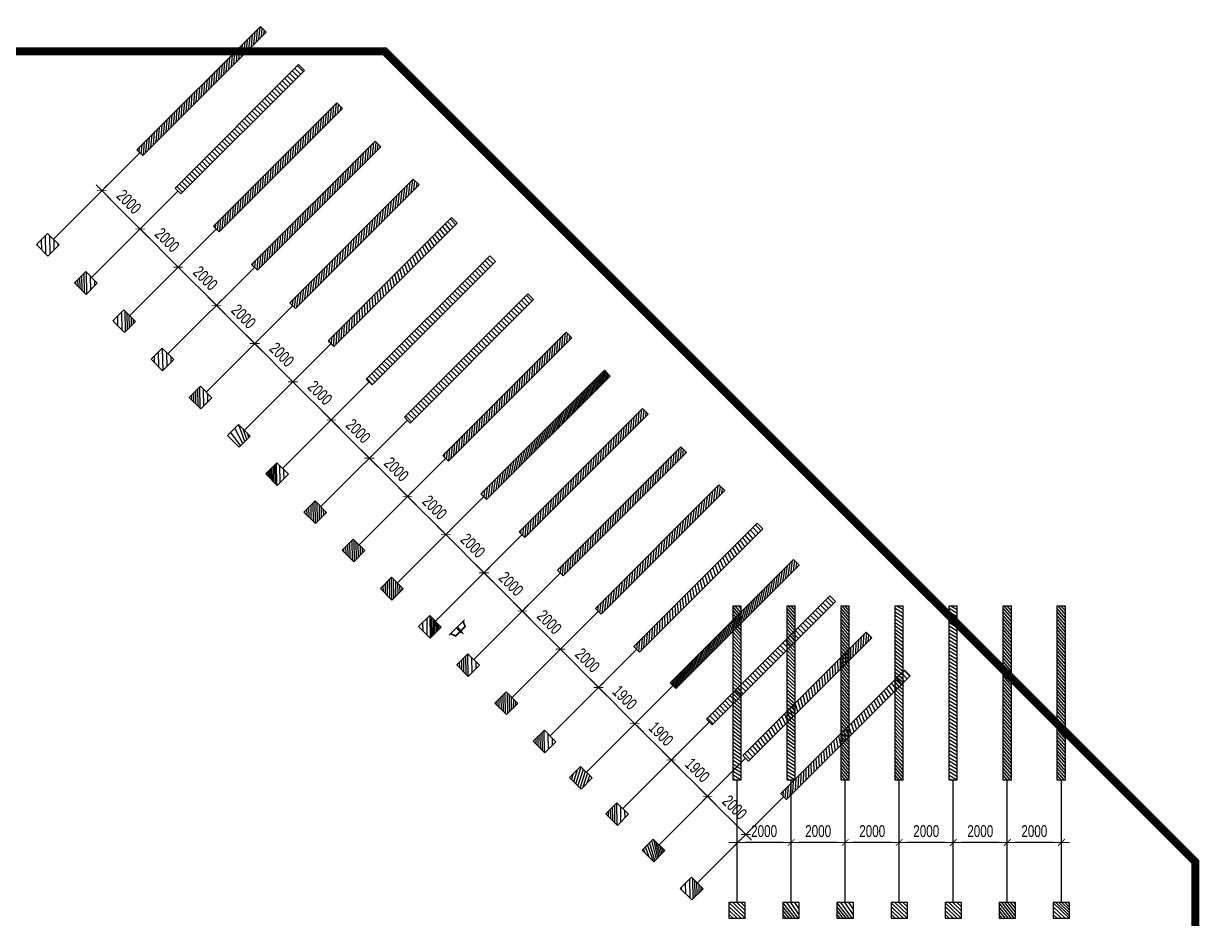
# Model space of a CAD drawing. Header units: millimetres. Extents: x -10588 to 227988, y -10588 to 100488.
# Drawn here: x 176677 to 220195, y 63709 to 96835 of the extents above; entities that cross this region are included whole.
import ezdxf

# ---------------------------------------------------------------- set-up
doc = ezdxf.new("R2010")
doc.units = ezdxf.units.MM
doc.linetypes.add('X-SITE$0$ACAD_ISO05W100', pattern=[33, 24, -3, 0, -3, 0, -3])
doc.layers.get('0').update_dxf_attribs({"lineweight": 20})
doc.layers.get('Defpoints').update_dxf_attribs({"color": 151, "lineweight": 9})
for name, color, linetype, lineweight in [('@@hatch - giaothong', 253, 'Continuous', 9), ('Landscape$0$A-HATCH', 252, 'Continuous', 18), ('NDC_S_DIM', 1, 'Continuous', 15)]:
    doc.layers.add(name, color=color, linetype=linetype, lineweight=lineweight)
for name, color, linetype in [('A-SYM', 7, 'Continuous'), ('CHI', 8, 'Continuous'), ('THEP', 1, 'Continuous'), ('X-SITE$0$A-SITE', 2, 'X-SITE$0$ACAD_ISO05W100')]:
    doc.layers.add(name, color=color, linetype=linetype)
doc.styles.add('NDC_DIM', font='', dxfattribs={"width": 0.75})
doc.styles.get('NDC_DIM').set_extended_font_data('Dotum')
doc.dimstyles.new('NDC_dim_200', dxfattribs={"dimscale": 200, "dimtxt": 2.2, "dimasz": 1.5, "dimexe": 1.5, "dimexo": 2.5, "dimgap": 1, "dimtad": 1, "dimdec": 0, "dimzin": 0, "dimdsep": 46, "dimtxsty": 'NDC_DIM', "dimblk": 'DIMMARK', "dimcen": 0.09, "dimdle": 1.2, "dimclrd": 1, "dimclre": 1, "dimclrt": 3, "dimadec": 0, "dimazin": 0, "dimtfac": 1, "dimtdec": 0, "dimtix": 1, "dimtofl": 0, "dimtmove": 0, "dimatfit": 3, "dimfxl": 6, "dimfxlon": 1, "dimtolj": 1, "dimtzin": 0, "dimarcsym": 0})
pattern_1 = [(225, (129602349.7106726, -61752394.30065116), (2.245064030267288, -2.245064030267289), [])]

# ---------------------------------------------------------------- blocks, each defined once
blk = doc.blocks.new('X-SITE')
at = {"layer": 'X-SITE$0$A-SITE', "const_width": 300}
blk.add_lwpolyline([(263891.6972274575, 94374.2868733796), (233890.9167651925, 124374.1597342881), (41048.81672237301, 124371.2061076554), (41031.4772981205, 26050.13213352286), (263893.9970330987, 26073.53728202902)], close=True, dxfattribs=at)
blk = doc.blocks.new('A$C18eec3e6')
at = {"layer": 'CHI'}
h = blk.add_hatch(dxfattribs=at)
h.set_pattern_fill('ANSI31', color=256, angle=180, style=0)
h.set_pattern_definition(pattern_1)
h.paths.add_polyline_path([(102.4993588743382, 357.0190271264873), (117.4993588892394, 357.0190271264873), (117.4993588892394, 378.0002008653246), (117.4993588892394, 387.0190271264873), (115.1955113080912, 387.0190271264873, -0.1924500900683528), (104.8032064405852, 387.0190271339379), (102.4993588743382, 387.0190271339379)])
h.paths.add_polyline_path([(102.4993589041405, 413.0190271264873), (104.803206425684, 413.0190271264873, -0.1924500909598753), (115.1955113378935, 413.0190271339379), (117.4993588892394, 413.0190271339379), (117.4993588892394, 443.0190271339379), (102.4993588892394, 443.0190271339379)])
h = blk.add_hatch(dxfattribs=at)
h.set_pattern_fill('ANSI31', color=256, angle=180, style=0)
h.set_pattern_definition(pattern_1)
h.paths.add_polyline_path([(117.4993588892394, 422.000200857874), (129.4993588892394, 422.000200857874), (129.4993588743382, 654.8190271384083), (117.4993588743382, 650.0190271339379)])
h = blk.add_hatch(dxfattribs=at)
h.set_pattern_fill('ANSI31', color=256, angle=180, style=0)
h.set_pattern_definition(pattern_1)
h.paths.add_polyline_path([(129.4993588743382, 654.8190271309577), (129.4993588892394, 641.8946315920912), (317.4993588892394, 717.0946315950714), (317.4993588892394, 730.0190271488391)])
for points in [[(129.4993588892394, 641.8946316069923), (129.4993588892394, 633.9327392629348, 0.5305984521590896), (136.8917903421097, 644.8516041836701)], [(129.4993588892394, 429.5246922052465, -0.4142135623730951), (137.0238502291613, 422.0002008653246), (129.4993588743382, 422.0002008727752)], [(129.4993588892394, 378.0002008653246), (129.4993588892394, 370.4757095254026, 0.4142135623730951), (137.0238502291613, 378.0002008653246)], [(129.4993588892394, 166.0676624677144, -0.5305984518845102), (136.8917903421097, 155.1487975544296), (129.4993588892394, 158.1057701236568)]]:
    blk.add_hatch(color=256, dxfattribs=at).paths.add_polyline_path(points)
h = blk.add_hatch(color=256, dxfattribs=at)
h.paths.add_polyline_path([(317.4993588892394, 737.5548606417142), (317.4993588892394, 729.9813745892607), (310.4675536123686, 727.1686524800025, -0.5305984524159791)])
h.paths.add_polyline_path([(309.5870717433863, 713.8920642039739), (317.4993588743382, 717.0569790652953), (317.4993588743382, 708.5351849994622, -0.306678441199797)])
h = blk.add_hatch(dxfattribs=at)
h.set_pattern_fill('ANSI31', color=256, angle=180, style=0)
h.set_pattern_definition(pattern_1)
h.paths.add_polyline_path([(117.4993588892394, 413.0190271339379), (117.4993588892394, 411.8406175575219, -0.05298939085365638), (119.8164955047541, 410.000200857874), (209.3438435611897, 410.0002008653246, -0.03069528728979858), (210.5704992977553, 410.0002008653246), (317.4993588743382, 410.0002008802257), (317.4993588892394, 422.000200857874), (117.4993588892394, 422.000200857874)])
h = blk.add_hatch(dxfattribs=at)
h.set_pattern_fill('ANSI31', color=256, angle=180, style=0)
h.set_pattern_definition(pattern_1)
h.paths.add_polyline_path([(317.4993588892394, 378.0002008802257), (317.4993588743382, 390.0002008802257), (119.7780663786107, 390.000200857874, -0.05202601501343403), (117.4993588892394, 388.1974367178045), (117.4993588594371, 378.0002008802257)])
h = blk.add_hatch(dxfattribs=at)
h.set_pattern_fill('ANSI31', color=256, angle=180, style=0)
h.set_pattern_definition(pattern_1)
h.paths.add_polyline_path([(129.4993588892394, 378.0002008653246), (117.4993589041405, 378.0002008727752), (117.4993588892394, 357.0190271339379), (117.4993589041405, 150.0190271339379), (129.4993588892394, 145.2190271443687)])
h = blk.add_hatch(dxfattribs=at)
h.set_pattern_fill('ANSI31', color=256, angle=180, style=0)
h.set_pattern_definition(pattern_1)
h.paths.add_polyline_path([(317.4993588892394, 70.01902713393793), (317.4993589041405, 82.94342267280445), (129.4993588892394, 158.1434226683341), (129.4993588892394, 145.2190271369182)])
h = blk.add_hatch(color=256, dxfattribs=at)
h.paths.add_polyline_path([(317.4993588892394, 62.44554108148441), (317.4993588743382, 70.01902713393793), (310.4675536123686, 72.83174923574552, 0.5305984519504434)])
h.paths.add_polyline_path([(317.4993588892394, 91.46521673118696, 0.3066784414700753), (309.5870717433863, 86.1083375341259), (317.4993589041405, 82.94342266535386)])
at = {"layer": 'THEP'}
blk.add_hatch(color=256, dxfattribs=at).paths.add_polyline_path([(19.24189360119635, 403.8368212557398, 5.040223259723224), (19.24189360119635, 396.2012330121361), (96.52996958472067, 396.2012330121361, 0.7559515620860666), (123.4687481937581, 396.2012330121361), (200.714636710065, 396.2012330121361, 5.040223259723224), (200.714636710065, 403.8368212557398), (123.4687481937581, 403.8368212557398, 0.7559515620860666), (96.52996958472067, 403.8368212557398)])
at = {"layer": 'CHI'}
for p, q in [((117.4993588892394, 650.0190271339379), (317.4993588892394, 730.0190271339379)), ((117.4993588892394, 422.0002008653246), (117.4993588892394, 650.0190271339379)), ((117.4993588892394, 650.0190271339379), (117.4993588892394, 410.0002008653246)), ((117.4993588892394, 410.0002008653246), (117.4993588892394, 440.0002008653246)), ((129.4993588892394, 641.8946315995418), (317.4993588892394, 717.0946315950714)), ((129.4993588892394, 422.0002008653246), (129.4993588892394, 654.8190271235071)), ((102.4993588892394, 387.0190271339379), (102.4993588892394, 357.0190271339379)), ((317.4993588743382, 422.0002008727752), (117.4993588892394, 422.000200857874)), ((317.4993588743382, 410.0002008727752), (117.4993588892394, 410.000200857874)), ((317.4993588743382, 390.0002008727752), (117.4993588892394, 390.000200857874)), ((117.4993588892394, 390.0002008653246), (117.4993588892394, 360.0002008653246)), ((317.4993588743382, 378.0002008727752), (117.4993588892394, 378.0002008653246)), ((129.4993588892394, 145.2190271369182), (129.4993588892394, 378.0002008653246)), ((317.4993588892394, 82.94342267280445), (129.4993588892394, 158.1434226683341))]:
    blk.add_line(p, q, dxfattribs=at)
for points in [[(117.4993588892394, 443.0190271339379), (102.4993588892394, 443.0190271339379), (102.4993588892394, 413.0190271339379), (117.4993588892394, 413.0190271339379)], [(117.4993588892394, 357.0190271339379), (102.4993588892394, 357.0190271339379), (102.4993588892394, 387.0190271339379), (117.4993588892394, 387.0190271339379)]]:
    blk.add_lwpolyline(points, close=True, dxfattribs=at)
for points in [[(317.4993588892394, 730.0190271339379), (317.4993588892394, 800.0002008653246)], [(317.4993588892394, 800.0002008653246), (317.4993588892394, 0.0002008653245866299)], [(317.4993588892394, 82.94342267280445), (317.4993588892394, 717.0946315950714)], [(317.4993588892394, 70.01902713393793), (117.4993588892394, 150.0190271339379), (117.4993588892394, 378.0002008653246)]]:
    blk.add_lwpolyline(points, dxfattribs=at)
for centre, radius, start, end in [((129.4993588892394, 641.8946315995418), 7.961892336606979, 267.9095162667405, 21.8014095656227), ((317.4993588892394, 717.0569790578447), 8.521794058382511, 201.8014091695779, 270), ((317.4993588892394, 729.9813745967112), 7.573486052453518, 90, 201.8014091695779), ((129.4993588892394, 158.1057701311074), 7.961892336606979, 338.4501685209692, 92.09048373325942), ((129.4993588892394, 422.0002008653246), 7.524491339921951, 0, 90), ((129.4993588892394, 378.0002008653246), 7.524491339921951, 270, 0), ((317.4993588892394, 82.94342267280445), 8.521794058382511, 90, 158.1985904343773), ((317.4993588892394, 70.01902713393793), 7.573486052453518, 158.1985904343773, 270)]:
    blk.add_arc(centre, radius, start, end, dxfattribs=at)
at = {"layer": 'THEP'}
blk.add_lwpolyline([(19.24189360119635, 403.8368212557398, 5.040223259723223), (19.24189360119635, 396.2012330121361), (96.52996958472067, 396.2012330121361, 0.7559515620860666), (123.4687481937581, 396.2012330121361), (200.714636710065, 396.2012330121361, 5.040223259723223), (200.714636710065, 403.8368212557398), (123.4687481937581, 403.8368212557398, 0.7559515620860666), (96.52996958472067, 403.8368212557398)], format="xyb", close=True, dxfattribs=at)
blk = doc.blocks.new('Neo_Samwoo')
at = {"layer": '@@hatch - giaothong', "lineweight": -3, "transparency": 33554559}
h = blk.add_hatch(dxfattribs=at)
h.set_pattern_fill('ANSI31', color=3, scale=750.0000000000002, angle=90.00000000000001)
h.set_pattern_definition([(135, (1742590341.413357, -434066229.3020579), (-66.29126073623884, -66.29126073623887), [])])
h.paths.add_polyline_path([(-302.44442273397, 0), (-302.44442273397, -584.009388985578), (302.44442273397, -584.009388985578), (302.44442273397, 0)])
h.paths.add_polyline_path([(150.0000001396984, 10987.54396887041), (-150.0000001396984, 10987.54396887041), (-150.0000001396984, 4527.282461116556), (150.0000001396984, 4527.282461116556)])
at = {"layer": 'Landscape$0$A-HATCH', "color": 1, "lineweight": -3}
for p, q in [((-150.0000001396984, 4527.282461116556), (-150.0000001396984, 10987.54396887041)), ((-150.0000001396984, 10987.54396887041), (150.0000001396984, 10987.54396887041)), ((150.0000001396984, 4527.282461116556), (150.0000001396984, 10987.54396887041)), ((150.0000001396984, 4527.282461116556), (-150.0000001396984, 4527.282461116556)), ((0, 0), (3.492459654808044e-07, 4527.282461116556)), ((302.44442273397, 0), (-302.44442273397, 0)), ((-302.44442273397, 0), (-302.44442273397, -584.009388985578)), ((302.44442273397, -584.009388985578), (302.44442273397, 0)), ((-302.44442273397, -584.009388985578), (302.44442273397, -584.009388985578))]:
    blk.add_line(p, q, dxfattribs=at)
blk = doc.blocks.new('DIMMARK')
at = {"layer": 'NDC_S_DIM', "color": 1}
blk.add_line((-1.5, 0), (1, 0), dxfattribs=at)
at = {"layer": 'NDC_S_DIM', "color": 2, "const_width": 0.1}
blk.add_lwpolyline([(-0.4242640687119285, -0.4242640687119285), (0.4242640687119285, 0.4242640687119285)], dxfattribs=at)
blk = doc.blocks.new('*D2568')
at = {"layer": 'Defpoints', "color": 0, "transparency": 16777216}
for p in [(201989.8274989398, 68230.58228613558), (201297.3679139736, 67538.12270127618), (202711.5814760758, 66123.90913895582)]:
    blk.add_point(p, dxfattribs=at)
at = {"layer": 'NDC_S_DIM', "color": 1, "lineweight": -2, "transparency": 16777216}
for p, q in [((201650.9213045941, 67891.67609184218), (202201.9595333122, 68442.71432047518)), ((203191.9090267024, 67028.50075818755), (202201.9595332794, 68018.45025176326)), ((203065.1348666963, 66477.46252952181), (203616.1730954143, 67028.50075815481))]:
    blk.add_line(p, q, dxfattribs=at)
at = {"layer": 'NDC_S_DIM', "color": 1, "lineweight": -2, "transparency": 16777216, "xscale": 300, "yscale": 300, "zscale": 300}
for p, rotation in [((201989.8274989398, 68230.58228613558), 134.9999999955801), ((203404.041061042, 66816.36872381522), 314.9999999955801)]:
    blk.add_blockref('DIMMARK', p, dxfattribs=dict(at, rotation=rotation))
at = {"layer": 'NDC_S_DIM', "color": 3, "transparency": 16777216, "insert": (202993.9191281122, 67820.46035305086), "char_height": 440.0000000000001, "attachment_point": 5, "rotation": 314.99999999558, "style": 'NDC_DIM'}
blk.add_mtext('\\A1;2000', dxfattribs=at)
blk = doc.blocks.new('*D2569')
at = {"layer": 'Defpoints', "color": 0, "transparency": 16777216}
for p in [(200646.3246149461, 69574.08517033717), (200255.9841315702, 69183.7446870275), (201297.3679139736, 67538.12270127622)]:
    blk.add_point(p, dxfattribs=at)
at = {"layer": 'NDC_S_DIM', "color": 1, "lineweight": -2, "transparency": 16777216}
for p, q in [((200609.5375221935, 69537.29807759076), (200858.4566493201, 69786.21720467514)), ((201777.6954645971, 68442.71432049407), (200858.4566492841, 69361.9531359632)), ((201650.9213045969, 67891.67609183946), (202201.9595333091, 68442.71432045805))]:
    blk.add_line(p, q, dxfattribs=at)
at = {"layer": 'NDC_S_DIM', "color": 1, "lineweight": -2, "transparency": 16777216, "xscale": 300, "yscale": 300, "zscale": 300}
for p, rotation in [((200646.3246149461, 69574.08517033717), 134.9999999951354), ((201989.8274989351, 68230.58228612009), 314.9999999951354)]:
    blk.add_blockref('DIMMARK', p, dxfattribs=dict(at, rotation=rotation))
at = {"layer": 'NDC_S_DIM', "color": 3, "transparency": 16777216, "insert": (201615.0609050642, 69199.31857630177), "char_height": 440.0000000000001, "attachment_point": 5, "rotation": 314.9999999951354, "style": 'NDC_DIM'}
blk.add_mtext('\\A1;1900', dxfattribs=at)
blk = doc.blocks.new('*D2570')
at = {"layer": 'Defpoints', "color": 0, "transparency": 16777216}
for p in [(198912.4812475732, 70527.24757123181), (199302.8217309492, 70917.58805454148), (200255.9841315702, 69183.7446870275)]:
    blk.add_point(p, dxfattribs=at)
at = {"layer": 'NDC_S_DIM', "color": 1, "lineweight": -2, "transparency": 16777216}
for p, q in [((199266.0346381966, 70880.80096179507), (199514.9537653232, 71129.72008887945)), ((200434.1925805978, 69786.21720470076), (199514.9537652872, 70705.4560201675)), ((200609.5375221935, 69537.29807759076), (200858.4566493097, 69786.21720466475))]:
    blk.add_line(p, q, dxfattribs=at)
at = {"layer": 'NDC_S_DIM', "color": 1, "lineweight": -2, "transparency": 16777216, "xscale": 300, "yscale": 300, "zscale": 300}
for p, rotation in [((199302.8217309492, 70917.58805454148), 134.9999999951354), ((200646.3246149358, 69574.08517032678), 314.9999999951354)]:
    blk.add_blockref('DIMMARK', p, dxfattribs=dict(at, rotation=rotation))
at = {"layer": 'NDC_S_DIM', "color": 3, "transparency": 16777216, "insert": (200271.5580210661, 70542.82146050726), "char_height": 440.0000000000001, "attachment_point": 5, "rotation": 314.9999999951354, "style": 'NDC_DIM'}
blk.add_mtext('\\A1;1900', dxfattribs=at)
blk = doc.blocks.new('*D2571')
at = {"layer": 'Defpoints', "color": 0, "transparency": 16777216}
for p in [(197959.3188469521, 72261.09093874603), (197568.978363576, 71870.75045543618), (198912.4812475732, 70527.24757123181)]:
    blk.add_point(p, dxfattribs=at)
at = {"layer": 'NDC_S_DIM', "color": 1, "lineweight": -2, "transparency": 16777216}
for p, q in [((197922.5317541993, 72224.30384599944), (198171.4508813261, 72473.22297308396)), ((199090.6896966009, 71129.72008890513), (198171.4508812901, 72048.95890437206)), ((199266.0346381966, 70880.80096179507), (199514.9537653128, 71129.72008886909))]:
    blk.add_line(p, q, dxfattribs=at)
at = {"layer": 'NDC_S_DIM', "color": 1, "lineweight": -2, "transparency": 16777216, "xscale": 300, "yscale": 300, "zscale": 300}
for p, rotation in [((197959.3188469521, 72261.09093874603), 134.9999999951354), ((199302.8217309389, 70917.58805453115), 314.9999999951354)]:
    blk.add_blockref('DIMMARK', p, dxfattribs=dict(at, rotation=rotation))
at = {"layer": 'NDC_S_DIM', "color": 3, "transparency": 16777216, "insert": (198928.0551370691, 71886.32434471173), "char_height": 440.0000000000001, "attachment_point": 5, "rotation": 314.9999999951354, "style": 'NDC_DIM'}
blk.add_mtext('\\A1;1900', dxfattribs=at)
blk = doc.blocks.new('*D2572')
at = {"layer": 'Defpoints', "color": 0, "transparency": 16777216}
for p in [(196545.10528485, 73675.30450106635), (196154.7648014738, 73284.96401775647), (197568.978363576, 71870.75045543618)]:
    blk.add_point(p, dxfattribs=at)
at = {"layer": 'NDC_S_DIM', "color": 1, "lineweight": -2, "transparency": 16777216}
for p, q in [((196508.3181920971, 73638.51740831973), (196757.237319224, 73887.43653540431)), ((197747.1868126032, 72473.22297310903), (196757.237319188, 73463.17246669237)), ((197922.5317541993, 72224.30384599944), (198171.4508813151, 72473.22297307302))]:
    blk.add_line(p, q, dxfattribs=at)
at = {"layer": 'NDC_S_DIM', "color": 1, "lineweight": -2, "transparency": 16777216, "xscale": 300, "yscale": 300, "zscale": 300}
for p, rotation in [((196545.10528485, 73675.30450106635), 134.9999999951354), ((197959.3188469412, 72261.09093873505), 314.9999999951354)]:
    blk.add_blockref('DIMMARK', p, dxfattribs=dict(at, rotation=rotation))
at = {"layer": 'NDC_S_DIM', "color": 3, "transparency": 16777216, "insert": (197549.1969140192, 73265.18256797382), "char_height": 440.0000000000001, "attachment_point": 5, "rotation": 314.9999999951354, "style": 'NDC_DIM'}
blk.add_mtext('\\A1;2000', dxfattribs=at)
blk = doc.blocks.new('*D2573')
at = {"layer": 'Defpoints', "color": 0, "transparency": 16777216}
for p in [(195130.8917227479, 75089.51806338644), (194740.5512393719, 74699.17758007674), (196154.7648014738, 73284.96401775647)]:
    blk.add_point(p, dxfattribs=at)
at = {"layer": 'NDC_S_DIM', "color": 1, "lineweight": -2, "transparency": 16777216}
for p, q in [((195094.1046299952, 75052.73097064), (195343.0237571218, 75301.6500977244)), ((196332.973250501, 73887.43653542924), (195343.0237570858, 74877.38602901247)), ((196508.3181920971, 73638.51740831973), (196757.2373192129, 73887.43653539322))]:
    blk.add_line(p, q, dxfattribs=at)
at = {"layer": 'NDC_S_DIM', "color": 1, "lineweight": -2, "transparency": 16777216, "xscale": 300, "yscale": 300, "zscale": 300}
for p, rotation in [((195130.8917227479, 75089.51806338644), 134.9999999951354), ((196545.1052848389, 73675.30450105526), 314.9999999951354)]:
    blk.add_blockref('DIMMARK', p, dxfattribs=dict(at, rotation=rotation))
at = {"layer": 'NDC_S_DIM', "color": 3, "transparency": 16777216, "insert": (196134.983351917, 74679.39613029399), "char_height": 440.0000000000001, "attachment_point": 5, "rotation": 314.9999999951354, "style": 'NDC_DIM'}
blk.add_mtext('\\A1;2000', dxfattribs=at)
blk = doc.blocks.new('*D2574')
at = {"layer": 'Defpoints', "color": 0, "transparency": 16777216}
for p in [(193716.6781606455, 76503.73162570698), (193326.3376772694, 76113.39114239707), (194740.5512393719, 74699.17758007674)]:
    blk.add_point(p, dxfattribs=at)
at = {"layer": 'NDC_S_DIM', "color": 1, "lineweight": -2, "transparency": 16777216}
for p, q in [((193679.8910678927, 76466.94453296033), (193928.8101950195, 76715.86366004494)), ((194918.759688399, 75301.65009774944), (193928.8101949835, 76291.59959133301)), ((195094.1046299952, 75052.73097064), (195343.0237571109, 75301.65009771343))]:
    blk.add_line(p, q, dxfattribs=at)
at = {"layer": 'NDC_S_DIM', "color": 1, "lineweight": -2, "transparency": 16777216, "xscale": 300, "yscale": 300, "zscale": 300}
for p, rotation in [((193716.6781606455, 76503.73162570698), 134.9999999951354), ((195130.8917227369, 75089.51806337546), 314.9999999951354)]:
    blk.add_blockref('DIMMARK', p, dxfattribs=dict(at, rotation=rotation))
at = {"layer": 'NDC_S_DIM', "color": 3, "transparency": 16777216, "insert": (194720.7697898148, 76093.60969261435), "char_height": 440.0000000000001, "attachment_point": 5, "rotation": 314.9999999951354, "style": 'NDC_DIM'}
blk.add_mtext('\\A1;2000', dxfattribs=at)
blk = doc.blocks.new('*D2575')
at = {"layer": 'Defpoints', "color": 0, "transparency": 16777216}
for p in [(192302.4645985434, 77917.94518802721), (191912.1241151673, 77527.60470471736), (193326.3376772694, 76113.39114239707)]:
    blk.add_point(p, dxfattribs=at)
at = {"layer": 'NDC_S_DIM', "color": 1, "lineweight": -2, "transparency": 16777216}
for p, q in [((192265.6775057906, 77881.15809528063), (192514.5966329174, 78130.07722236517)), ((193504.5461262966, 76715.86366006994), (192514.5966328814, 77705.81315365323)), ((193679.8910678927, 76466.94453296033), (193928.8101950085, 76715.86366003394))]:
    blk.add_line(p, q, dxfattribs=at)
at = {"layer": 'NDC_S_DIM', "color": 1, "lineweight": -2, "transparency": 16777216, "xscale": 300, "yscale": 300, "zscale": 300}
for p, rotation in [((192302.4645985434, 77917.94518802721), 134.9999999951354), ((193716.6781606345, 76503.73162569597), 314.9999999951354)]:
    blk.add_blockref('DIMMARK', p, dxfattribs=dict(at, rotation=rotation))
at = {"layer": 'NDC_S_DIM', "color": 3, "transparency": 16777216, "insert": (193306.5562277125, 77507.82325493472), "char_height": 440.0000000000001, "attachment_point": 5, "rotation": 314.9999999951354, "style": 'NDC_DIM'}
blk.add_mtext('\\A1;2000', dxfattribs=at)
blk = doc.blocks.new('*D2508')
at = {"layer": 'Defpoints', "color": 0, "transparency": 16777216}
for p in [(190888.2510364411, 79332.15875034778), (190497.9105530648, 78941.81826703773), (191912.1241151673, 77527.60470471736)]:
    blk.add_point(p, dxfattribs=at)
at = {"layer": 'NDC_S_DIM', "color": 1, "lineweight": -2, "transparency": 16777216}
for p, q in [((190851.4639436881, 79295.37165760096), (191100.3830708151, 79544.29078468571)), ((192090.3325641945, 78130.07722239025), (191100.3830707791, 79120.0267159738)), ((192265.6775057906, 77881.15809528063), (192514.5966329065, 78130.0772223542))]:
    blk.add_line(p, q, dxfattribs=at)
at = {"layer": 'NDC_S_DIM', "color": 1, "lineweight": -2, "transparency": 16777216, "xscale": 300, "yscale": 300, "zscale": 300}
for p, rotation in [((190888.2510364411, 79332.15875034778), 134.9999999951354), ((192302.4645985325, 77917.94518801627), 314.9999999951354)]:
    blk.add_blockref('DIMMARK', p, dxfattribs=dict(at, rotation=rotation))
at = {"layer": 'NDC_S_DIM', "color": 3, "transparency": 16777216, "insert": (191892.3426656104, 78922.03681725515), "char_height": 440.0000000000001, "attachment_point": 5, "rotation": 314.9999999951354, "style": 'NDC_DIM'}
blk.add_mtext('\\A1;2000', dxfattribs=at)
blk = doc.blocks.new('*D2509')
at = {"layer": 'Defpoints', "color": 0, "transparency": 16777216}
for p in [(189474.037474339, 80746.37231266801), (189083.6969909627, 80356.03182935805), (190497.9105530648, 78941.81826703773)]:
    blk.add_point(p, dxfattribs=at)
at = {"layer": 'NDC_S_DIM', "color": 1, "lineweight": -2, "transparency": 16777216}
for p, q in [((189437.250381586, 80709.58521992131), (189686.1695087129, 80958.50434700595)), ((190676.1190020921, 79544.29078471073), (189686.1695086769, 80534.24027829405)), ((190851.4639436881, 79295.37165760096), (191100.3830708041, 79544.29078467468))]:
    blk.add_line(p, q, dxfattribs=at)
at = {"layer": 'NDC_S_DIM', "color": 1, "lineweight": -2, "transparency": 16777216, "xscale": 300, "yscale": 300, "zscale": 300}
for p, rotation in [((189474.037474339, 80746.37231266801), 134.9999999951354), ((190888.2510364301, 79332.15875033675), 314.9999999951354)]:
    blk.add_blockref('DIMMARK', p, dxfattribs=dict(at, rotation=rotation))
at = {"layer": 'NDC_S_DIM', "color": 3, "transparency": 16777216, "insert": (190478.1291035081, 80336.25037957552), "char_height": 440.0000000000001, "attachment_point": 5, "rotation": 314.9999999951354, "style": 'NDC_DIM'}
blk.add_mtext('\\A1;2000', dxfattribs=at)
blk = doc.blocks.new('*D2510')
at = {"layer": 'Defpoints', "color": 0, "transparency": 16777216}
for p in [(188059.8239122369, 82160.58587498833), (187669.4834288607, 81770.24539167837), (189083.6969909627, 80356.03182935805)]:
    blk.add_point(p, dxfattribs=at)
at = {"layer": 'NDC_S_DIM', "color": 1, "lineweight": -2, "transparency": 16777216}
for p, q in [((188023.036819484, 82123.79878224163), (188271.9559466109, 82372.71790932627)), ((189261.90543999, 80958.50434703105), (188271.9559465749, 81948.45384061435)), ((189437.250381586, 80709.58521992131), (189686.169508702, 80958.504346995))]:
    blk.add_line(p, q, dxfattribs=at)
at = {"layer": 'NDC_S_DIM', "color": 1, "lineweight": -2, "transparency": 16777216, "xscale": 300, "yscale": 300, "zscale": 300}
for p, rotation in [((188059.8239122369, 82160.58587498833), 134.9999999951354), ((189474.037474328, 80746.37231265707), 314.9999999951354)]:
    blk.add_blockref('DIMMARK', p, dxfattribs=dict(at, rotation=rotation))
at = {"layer": 'NDC_S_DIM', "color": 3, "transparency": 16777216, "insert": (189063.915541406, 81750.46394189584), "char_height": 440.0000000000001, "attachment_point": 5, "rotation": 314.9999999951354, "style": 'NDC_DIM'}
blk.add_mtext('\\A1;2000', dxfattribs=at)
blk = doc.blocks.new('*D2511')
at = {"layer": 'Defpoints', "color": 0, "transparency": 16777216}
for p in [(186645.6103501348, 83574.79943730864), (186255.2698667586, 83184.4589539987), (187669.4834288607, 81770.24539167837)]:
    blk.add_point(p, dxfattribs=at)
at = {"layer": 'NDC_S_DIM', "color": 1, "lineweight": -2, "transparency": 16777216}
for p, q in [((186608.8232573819, 83538.01234456197), (186857.7423845088, 83786.9314716466)), ((187847.691877888, 82372.71790935134), (186857.7423844728, 83362.66740293466)), ((188023.036819484, 82123.79878224163), (188271.9559465999, 82372.71790931532))]:
    blk.add_line(p, q, dxfattribs=at)
at = {"layer": 'NDC_S_DIM', "color": 1, "lineweight": -2, "transparency": 16777216, "xscale": 300, "yscale": 300, "zscale": 300}
for p, rotation in [((186645.6103501348, 83574.79943730864), 134.9999999951354), ((188059.823912226, 82160.58587497736), 314.9999999951354)]:
    blk.add_blockref('DIMMARK', p, dxfattribs=dict(at, rotation=rotation))
at = {"layer": 'NDC_S_DIM', "color": 3, "transparency": 16777216, "insert": (187649.701979304, 83164.67750421615), "char_height": 440.0000000000001, "attachment_point": 5, "rotation": 314.9999999951354, "style": 'NDC_DIM'}
blk.add_mtext('\\A1;2000', dxfattribs=at)
blk = doc.blocks.new('*D2512')
at = {"layer": 'Defpoints', "color": 0, "transparency": 16777216}
for p in [(185231.3967880327, 84989.01299962887), (184841.0563046566, 84598.67251631906), (186255.2698667586, 83184.4589539987)]:
    blk.add_point(p, dxfattribs=at)
at = {"layer": 'NDC_S_DIM', "color": 1, "lineweight": -2, "transparency": 16777216}
for p, q in [((185194.6096952799, 84952.22590688232), (185443.5288224066, 85201.14503396684)), ((186433.4783157858, 83786.93147167159), (185443.5288223706, 84776.88096525491)), ((186608.8232573819, 83538.01234456197), (186857.7423844977, 83786.93147163557))]:
    blk.add_line(p, q, dxfattribs=at)
at = {"layer": 'NDC_S_DIM', "color": 1, "lineweight": -2, "transparency": 16777216, "xscale": 300, "yscale": 300, "zscale": 300}
for p, rotation in [((185231.3967880327, 84989.01299962887), 134.9999999951354), ((186645.6103501238, 83574.79943729761), 314.9999999951354)]:
    blk.add_blockref('DIMMARK', p, dxfattribs=dict(at, rotation=rotation))
at = {"layer": 'NDC_S_DIM', "color": 3, "transparency": 16777216, "insert": (186235.4884172018, 84578.89106653641), "char_height": 440.0000000000001, "attachment_point": 5, "rotation": 314.9999999951354, "style": 'NDC_DIM'}
blk.add_mtext('\\A1;2000', dxfattribs=at)
blk = doc.blocks.new('*D2513')
at = {"layer": 'Defpoints', "color": 0, "transparency": 16777216}
for p in [(183817.1832259304, 86403.22656194944), (183426.8427425541, 86012.88607863948), (184841.0563046566, 84598.67251631906)]:
    blk.add_point(p, dxfattribs=at)
at = {"layer": 'NDC_S_DIM', "color": 1, "lineweight": -2, "transparency": 16777216}
for p, q in [((183780.3961331774, 86366.43946920271), (184029.3152603044, 86615.3585962874)), ((185019.2647536838, 85201.14503399195), (184029.3152602683, 86191.09452757545)), ((185194.6096952799, 84952.22590688232), (185443.5288223957, 85201.14503395592))]:
    blk.add_line(p, q, dxfattribs=at)
at = {"layer": 'NDC_S_DIM', "color": 1, "lineweight": -2, "transparency": 16777216, "xscale": 300, "yscale": 300, "zscale": 300}
for p, rotation in [((183817.1832259304, 86403.22656194944), 134.9999999951354), ((185231.3967880217, 84989.01299961796), 314.9999999951354)]:
    blk.add_blockref('DIMMARK', p, dxfattribs=dict(at, rotation=rotation))
at = {"layer": 'NDC_S_DIM', "color": 3, "transparency": 16777216, "insert": (184821.2748550996, 85993.10462885685), "char_height": 440.0000000000001, "attachment_point": 5, "rotation": 314.9999999951354, "style": 'NDC_DIM'}
blk.add_mtext('\\A1;2000', dxfattribs=at)
blk = doc.blocks.new('*D2514')
at = {"layer": 'Defpoints', "color": 0, "transparency": 16777216}
for p in [(182402.9696638283, 87817.44012426978), (182012.629180452, 87427.09964095979), (183426.8427425541, 86012.88607863948)]:
    blk.add_point(p, dxfattribs=at)
at = {"layer": 'NDC_S_DIM', "color": 1, "lineweight": -2, "transparency": 16777216}
for p, q in [((182366.1825710753, 87780.65303152305), (182615.1016982022, 88029.57215860774)), ((183605.0511915815, 86615.35859631244), (182615.1016981662, 87605.30808989581)), ((183780.3961331774, 86366.43946920271), (184029.3152602934, 86615.35859627643))]:
    blk.add_line(p, q, dxfattribs=at)
at = {"layer": 'NDC_S_DIM', "color": 1, "lineweight": -2, "transparency": 16777216, "xscale": 300, "yscale": 300, "zscale": 300}
for p, rotation in [((182402.9696638283, 87817.44012426978), 134.9999999951354), ((183817.1832259194, 86403.22656193847), 314.9999999951354)]:
    blk.add_blockref('DIMMARK', p, dxfattribs=dict(at, rotation=rotation))
at = {"layer": 'NDC_S_DIM', "color": 3, "transparency": 16777216, "insert": (183407.0612929974, 87407.31819117726), "char_height": 440.0000000000001, "attachment_point": 5, "rotation": 314.9999999951354, "style": 'NDC_DIM'}
blk.add_mtext('\\A1;2000', dxfattribs=at)
blk = doc.blocks.new('*D2515')
at = {"layer": 'Defpoints', "color": 0, "transparency": 16777216}
for p in [(180988.7561017261, 89231.65368659014), (180598.4156183498, 88841.3132032801), (182012.629180452, 87427.09964095979)]:
    blk.add_point(p, dxfattribs=at)
at = {"layer": 'NDC_S_DIM', "color": 1, "lineweight": -2, "transparency": 16777216}
for p, q in [((180951.9690089731, 89194.86659384333), (181200.8881361001, 89443.7857209281)), ((182190.8376294794, 88029.57215863281), (181200.8881360641, 89019.52165221618)), ((182366.1825710753, 87780.65303152305), (182615.1016981913, 88029.5721585968))]:
    blk.add_line(p, q, dxfattribs=at)
at = {"layer": 'NDC_S_DIM', "color": 1, "lineweight": -2, "transparency": 16777216, "xscale": 300, "yscale": 300, "zscale": 300}
for p, rotation in [((180988.7561017261, 89231.65368659014), 134.9999999951354), ((182402.9696638173, 87817.44012425884), 314.9999999951354)]:
    blk.add_blockref('DIMMARK', p, dxfattribs=dict(at, rotation=rotation))
at = {"layer": 'NDC_S_DIM', "color": 3, "transparency": 16777216, "insert": (181992.8477308953, 88821.53175349762), "char_height": 440.0000000000001, "attachment_point": 5, "rotation": 314.9999999951354, "style": 'NDC_DIM'}
blk.add_mtext('\\A1;2000', dxfattribs=at)
blk = doc.blocks.new('*D2516')
at = {"layer": 'Defpoints', "color": 0, "transparency": 16777216}
for p in [(179574.5425396239, 90645.86724891045), (179184.2020562476, 90255.52676560046), (180598.4156183498, 88841.3132032801)]:
    blk.add_point(p, dxfattribs=at)
at = {"layer": 'NDC_S_DIM', "color": 1, "lineweight": -2, "transparency": 16777216}
for p, q in [((179537.7554468709, 90609.08015616372), (179786.6745739979, 90857.99928324841)), ((180776.6240673772, 89443.78572095309), (179786.6745739618, 90433.73521453649)), ((180951.9690089731, 89194.86659384333), (181200.8881360891, 89443.78572091708))]:
    blk.add_line(p, q, dxfattribs=at)
at = {"layer": 'NDC_S_DIM', "color": 1, "lineweight": -2, "transparency": 16777216, "xscale": 300, "yscale": 300, "zscale": 300}
for p, rotation in [((179574.5425396239, 90645.86724891045), 134.9999999951354), ((180988.7561017151, 89231.65368657911), 314.9999999951354)]:
    blk.add_blockref('DIMMARK', p, dxfattribs=dict(at, rotation=rotation))
at = {"layer": 'NDC_S_DIM', "color": 3, "transparency": 16777216, "insert": (180578.6341687931, 90235.74531581791), "char_height": 440.0000000000001, "attachment_point": 5, "rotation": 314.9999999951354, "style": 'NDC_DIM'}
blk.add_mtext('\\A1;2000', dxfattribs=at)
blk = doc.blocks.new('*D3008')
at = {"layer": 'Defpoints', "color": 0, "transparency": 16777216}
for p in [(213083.3903650353, 66520.19446254917), (213083.3903650353, 66059.7759618118), (215083.3903650353, 66059.77596165752)]:
    blk.add_point(p, dxfattribs=at)
at = {"layer": 'NDC_S_DIM', "color": 1, "lineweight": -2, "transparency": 16777216}
for p, q in [((213083.3903650353, 66520.19446254917), (213083.3903650353, 66820.19446254917)), ((215083.3903650353, 66520.19446254917), (215083.3903650353, 66820.19446254917)), ((214783.3903650353, 66520.19446254917), (213383.3903650353, 66520.19446254917))]:
    blk.add_line(p, q, dxfattribs=at)
at = {"layer": 'NDC_S_DIM', "color": 1, "lineweight": -2, "transparency": 16777216, "xscale": 300, "yscale": 300, "zscale": 300, "rotation": 180}
blk.add_blockref('DIMMARK', (213083.3903650353, 66520.19446254917), dxfattribs=at)
at = {"layer": 'NDC_S_DIM', "color": 1, "lineweight": -2, "transparency": 16777216, "xscale": 300, "yscale": 300, "zscale": 300}
blk.add_blockref('DIMMARK', (215083.3903650353, 66520.19446254917), dxfattribs=at)
at = {"layer": 'NDC_S_DIM', "color": 3, "transparency": 16777216, "insert": (214083.3903650353, 66940.19446254917), "char_height": 440.0000000000001, "attachment_point": 5, "style": 'NDC_DIM'}
blk.add_mtext('\\A1;2000', dxfattribs=at)
blk = doc.blocks.new('*D3009')
at = {"layer": 'Defpoints', "color": 0, "transparency": 16777216}
for p in [(211083.3903649831, 66520.19446254917), (213083.3903650353, 66059.7759618118), (211083.3903649831, 65383.11861179306)]:
    blk.add_point(p, dxfattribs=at)
at = {"layer": 'NDC_S_DIM', "color": 1, "lineweight": -2, "transparency": 16777216}
for p, q in [((211083.3903649831, 65883.11861179306), (211083.3903649831, 66820.19446254917)), ((213083.3903650353, 66520.19446254917), (213083.3903650353, 66820.19446254917)), ((212783.3903650353, 66520.19446254917), (211383.3903649831, 66520.19446254917))]:
    blk.add_line(p, q, dxfattribs=at)
at = {"layer": 'NDC_S_DIM', "color": 1, "lineweight": -2, "transparency": 16777216, "xscale": 300, "yscale": 300, "zscale": 300, "rotation": 180}
blk.add_blockref('DIMMARK', (211083.3903649831, 66520.19446254917), dxfattribs=at)
at = {"layer": 'NDC_S_DIM', "color": 1, "lineweight": -2, "transparency": 16777216, "xscale": 300, "yscale": 300, "zscale": 300}
blk.add_blockref('DIMMARK', (213083.3903650353, 66520.19446254917), dxfattribs=at)
at = {"layer": 'NDC_S_DIM', "color": 3, "transparency": 16777216, "insert": (212083.3903650092, 66940.19446254917), "char_height": 440.0000000000001, "attachment_point": 5, "style": 'NDC_DIM'}
blk.add_mtext('\\A1;2000', dxfattribs=at)
blk = doc.blocks.new('*D3010')
at = {"layer": 'Defpoints', "color": 0, "transparency": 16777216}
for p in [(209083.3903649831, 66520.19446254917), (209083.3903649831, 65383.11861194736), (211083.3903649831, 65383.11861179306)]:
    blk.add_point(p, dxfattribs=at)
at = {"layer": 'NDC_S_DIM', "color": 1, "lineweight": -2, "transparency": 16777216}
for p, q in [((209083.3903649831, 65883.11861194736), (209083.3903649831, 66820.19446254917)), ((211083.3903649831, 65883.11861179306), (211083.3903649831, 66820.19446254917)), ((210783.3903649831, 66520.19446254917), (209383.3903649831, 66520.19446254917))]:
    blk.add_line(p, q, dxfattribs=at)
at = {"layer": 'NDC_S_DIM', "color": 1, "lineweight": -2, "transparency": 16777216, "xscale": 300, "yscale": 300, "zscale": 300, "rotation": 180}
blk.add_blockref('DIMMARK', (209083.3903649831, 66520.19446254917), dxfattribs=at)
at = {"layer": 'NDC_S_DIM', "color": 1, "lineweight": -2, "transparency": 16777216, "xscale": 300, "yscale": 300, "zscale": 300}
blk.add_blockref('DIMMARK', (211083.3903649831, 66520.19446254917), dxfattribs=at)
at = {"layer": 'NDC_S_DIM', "color": 3, "transparency": 16777216, "insert": (210083.3903649831, 66940.19446254917), "char_height": 440.0000000000001, "attachment_point": 5, "style": 'NDC_DIM'}
blk.add_mtext('\\A1;2000', dxfattribs=at)
blk = doc.blocks.new('*D3011')
at = {"layer": 'Defpoints', "color": 0, "transparency": 16777216}
for p in [(207083.3903649831, 66520.19446254917), (207083.3903649831, 65383.11861210165), (209083.3903649831, 65383.11861194736)]:
    blk.add_point(p, dxfattribs=at)
at = {"layer": 'NDC_S_DIM', "color": 1, "lineweight": -2, "transparency": 16777216}
for p, q in [((207083.3903649831, 65883.11861210165), (207083.3903649831, 66820.19446254917)), ((209083.3903649831, 65883.11861194736), (209083.3903649831, 66820.19446254917)), ((208783.3903649831, 66520.19446254917), (207383.3903649831, 66520.19446254917))]:
    blk.add_line(p, q, dxfattribs=at)
at = {"layer": 'NDC_S_DIM', "color": 1, "lineweight": -2, "transparency": 16777216, "xscale": 300, "yscale": 300, "zscale": 300, "rotation": 180}
blk.add_blockref('DIMMARK', (207083.3903649831, 66520.19446254917), dxfattribs=at)
at = {"layer": 'NDC_S_DIM', "color": 1, "lineweight": -2, "transparency": 16777216, "xscale": 300, "yscale": 300, "zscale": 300}
blk.add_blockref('DIMMARK', (209083.3903649831, 66520.19446254917), dxfattribs=at)
at = {"layer": 'NDC_S_DIM', "color": 3, "transparency": 16777216, "insert": (208083.3903649831, 66940.19446254917), "char_height": 440.0000000000001, "attachment_point": 5, "style": 'NDC_DIM'}
blk.add_mtext('\\A1;2000', dxfattribs=at)
blk = doc.blocks.new('*D3012')
at = {"layer": 'Defpoints', "color": 0, "transparency": 16777216}
for p in [(205083.3903649831, 66520.19446254917), (205083.3903649831, 65383.11861210165), (207083.3903649831, 65383.11861210165)]:
    blk.add_point(p, dxfattribs=at)
at = {"layer": 'NDC_S_DIM', "color": 1, "lineweight": -2, "transparency": 16777216}
for p, q in [((205083.3903649831, 65883.11861210165), (205083.3903649831, 66820.19446254917)), ((207083.3903649831, 65883.11861210165), (207083.3903649831, 66820.19446254917)), ((206783.3903649831, 66520.19446254917), (205383.3903649831, 66520.19446254917))]:
    blk.add_line(p, q, dxfattribs=at)
at = {"layer": 'NDC_S_DIM', "color": 1, "lineweight": -2, "transparency": 16777216, "xscale": 300, "yscale": 300, "zscale": 300, "rotation": 180}
blk.add_blockref('DIMMARK', (205083.3903649831, 66520.19446254917), dxfattribs=at)
at = {"layer": 'NDC_S_DIM', "color": 1, "lineweight": -2, "transparency": 16777216, "xscale": 300, "yscale": 300, "zscale": 300}
blk.add_blockref('DIMMARK', (207083.3903649831, 66520.19446254917), dxfattribs=at)
at = {"layer": 'NDC_S_DIM', "color": 3, "transparency": 16777216, "insert": (206083.3903649831, 66940.19446254917), "char_height": 440.0000000000001, "attachment_point": 5, "style": 'NDC_DIM'}
blk.add_mtext('\\A1;2000', dxfattribs=at)
blk = doc.blocks.new('*D3013')
at = {"layer": 'Defpoints', "color": 0, "transparency": 16777216}
for p in [(203083.3903649831, 66520.19446254917), (203083.3903649831, 65383.11861210165), (205083.3903649831, 65383.11861210165)]:
    blk.add_point(p, dxfattribs=at)
at = {"layer": 'NDC_S_DIM', "color": 1, "lineweight": -2, "transparency": 16777216}
for p, q in [((203083.3903649831, 65883.11861210165), (203083.3903649831, 66820.19446254917)), ((205083.3903649831, 65883.11861210165), (205083.3903649831, 66820.19446254917)), ((204783.3903649831, 66520.19446254917), (203383.3903649831, 66520.19446254917))]:
    blk.add_line(p, q, dxfattribs=at)
at = {"layer": 'NDC_S_DIM', "color": 1, "lineweight": -2, "transparency": 16777216, "xscale": 300, "yscale": 300, "zscale": 300, "rotation": 180}
blk.add_blockref('DIMMARK', (203083.3903649831, 66520.19446254917), dxfattribs=at)
at = {"layer": 'NDC_S_DIM', "color": 1, "lineweight": -2, "transparency": 16777216, "xscale": 300, "yscale": 300, "zscale": 300}
blk.add_blockref('DIMMARK', (205083.3903649831, 66520.19446254917), dxfattribs=at)
at = {"layer": 'NDC_S_DIM', "color": 3, "transparency": 16777216, "insert": (204083.3903649831, 66940.19446254917), "char_height": 440.0000000000001, "attachment_point": 5, "style": 'NDC_DIM'}
blk.add_mtext('\\A1;2000', dxfattribs=at)

msp = doc.modelspace()

# ---------------------------------------------------------------- block references
msp.add_blockref('X-SITE', (-43848.81672237068, -28571.20610765414))
at = {"layer": 'A-SYM', "rotation": 315}
for p in [(177780.2074644681, 88851.53217403754), (179194.4424188156, 87437.3400039624), (180608.6559809176, 86023.12644164203), (182022.8695430198, 84608.91287932172), (183437.083105122, 83194.69931700139), (184851.2966672241, 81780.485754681), (186265.5102293263, 80366.27219236063), (187679.7237914285, 78952.05863004026), (189093.9373535307, 77537.84506771993), (190508.1509156327, 76123.6315053995), (191922.364477735, 74709.4179430792), (193336.5780398372, 73295.2043807588), (194750.7916019392, 71880.99081843841), (196165.0051640414, 70466.77725611816), (197508.5069784262, 69123.27330230153), (198852.008792811, 67779.7693484849), (200195.5106071958, 66436.26539466836), (201609.724169298, 65022.05183234799)]:
    msp.add_blockref('Neo_Samwoo', p, dxfattribs=at)
at = {"layer": 'A-SYM'}
for p in [(203083.3903648607, 64300.00000077317), (205083.3903648607, 64300.00000061892), (207083.3903648607, 64300.00000046461), (209083.3903648607, 64300.00000031033), (211083.3903648607, 64300.00000015605), (213083.3903648607, 64300.00000000178), (215083.3903648607, 64299.9999998475)]:
    msp.add_blockref('Neo_Samwoo', p, dxfattribs=at)
at = {"layer": 'A-SYM', "xscale": -1, "rotation": 315.0008666860159}
msp.add_blockref('A$C18eec3e6', (192657.3469425512, 73974.84249481981), dxfattribs=at)

# ---------------------------------------------------------------- dimensions: what is measured, and where the dimension line sits
at = {"layer": 'NDC_S_DIM'}
for base, p1, p2, picture, middle in [((179574.5425396239, 90645.86724891045), (180598.4156183498, 88841.3132032801), (179184.2020562476, 90255.52676560046), '*D2516', (180578.6341687931, 90235.74531581791)), ((180988.7561017261, 89231.65368659014), (182012.629180452, 87427.09964095979), (180598.4156183498, 88841.3132032801), '*D2515', (181992.8477308953, 88821.53175349762)), ((182402.9696638283, 87817.44012426978), (183426.8427425541, 86012.88607863945), (182012.629180452, 87427.09964095979), '*D2514', (183407.0612929974, 87407.31819117726)), ((183817.1832259304, 86403.22656194944), (184841.0563046566, 84598.67251631909), (183426.8427425541, 86012.88607863945), '*D2513', (184821.2748550996, 85993.10462885685)), ((185231.3967880327, 84989.01299962887), (186255.2698667586, 83184.45895399872), (184841.0563046566, 84598.67251631909), '*D2512', (186235.4884172018, 84578.89106653641)), ((186645.6103501348, 83574.79943730864), (187669.4834288607, 81770.24539167839), (186255.2698667586, 83184.45895399872), '*D2511', (187649.701979304, 83164.67750421615)), ((188059.8239122369, 82160.58587498833), (189083.6969909627, 80356.03182935805), (187669.4834288607, 81770.24539167839), '*D2510', (189063.915541406, 81750.46394189584)), ((189474.037474339, 80746.37231266801), (190497.9105530648, 78941.81826703771), (189083.6969909627, 80356.03182935805), '*D2509', (190478.1291035081, 80336.25037957552)), ((190888.2510364411, 79332.15875034778), (191912.1241151673, 77527.60470471738), (190497.9105530648, 78941.81826703771), '*D2508', (191892.3426656104, 78922.03681725515)), ((192302.4645985434, 77917.94518802721), (193326.3376772694, 76113.39114239707), (191912.1241151673, 77527.60470471738), '*D2575', (193306.5562277125, 77507.82325493472)), ((193716.6781606455, 76503.73162570698), (194740.5512393719, 74699.17758007674), (193326.3376772694, 76113.39114239707), '*D2574', (194720.7697898148, 76093.60969261435)), ((195130.8917227479, 75089.51806338644), (196154.7648014738, 73284.96401775646), (194740.5512393719, 74699.17758007674), '*D2573', (196134.983351917, 74679.39613029399)), ((196545.10528485, 73675.30450106635), (197568.978363576, 71870.75045543618), (196154.7648014738, 73284.96401775646), '*D2572', (197549.1969140192, 73265.18256797382)), ((197959.3188469521, 72261.09093874603), (198912.4812475733, 70527.24757123183), (197568.978363576, 71870.75045543618), '*D2571', (198928.0551370691, 71886.32434471173)), ((199302.8217309492, 70917.58805454148), (200255.9841315702, 69183.7446870275), (198912.4812475733, 70527.24757123183), '*D2570', (200271.5580210661, 70542.82146050726)), ((200646.3246149461, 69574.08517033717), (201297.3679139736, 67538.12270127621), (200255.9841315702, 69183.7446870275), '*D2569', (201615.0609050642, 69199.31857630177))]:
    dim = msp.add_linear_dim(base=base, p1=p1, p2=p2, angle=314.9999999951354, dimstyle='NDC_dim_200', override={"dimtmove": 1}, dxfattribs=at)
    dim.commit()
    dim.dimension.update_dxf_attribs({"geometry": picture, "text_midpoint": middle})
dim = msp.add_aligned_dim(p1=(202711.5814760758, 66123.90913895585), p2=(201297.3679139736, 67538.12270127621), distance=-979.2857363788971, dimstyle='NDC_dim_200', override={"dimtmove": 1}, dxfattribs=at)
dim.commit()
dim.dimension.update_dxf_attribs({"geometry": '*D2568', "text_midpoint": (202993.9191281122, 67820.46035305086)})
for base, p1, p2, picture, middle in [((203083.3903649831, 66520.19446254917), (205083.3903649831, 65383.11861210165), (203083.3903649831, 65383.11861210165), '*D3013', (204083.3903649831, 66940.19446254917)), ((205083.3903649831, 66520.19446254917), (207083.3903649831, 65383.11861210165), (205083.3903649831, 65383.11861210165), '*D3012', (206083.3903649831, 66940.19446254917)), ((207083.3903649831, 66520.19446254917), (209083.3903649831, 65383.11861194736), (207083.3903649831, 65383.11861210165), '*D3011', (208083.3903649831, 66940.19446254917)), ((209083.3903649831, 66520.19446254917), (211083.3903649831, 65383.11861179306), (209083.3903649831, 65383.11861194736), '*D3010', (210083.3903649831, 66940.19446254917)), ((211083.3903649831, 66520.19446254917), (213083.3903650353, 66059.7759618118), (211083.3903649831, 65383.11861179306), '*D3009', (212083.3903650092, 66940.19446254917))]:
    dim = msp.add_linear_dim(base=base, p1=p1, p2=p2, dimstyle='NDC_dim_200', override={"dimtmove": 1}, dxfattribs=at)
    dim.commit()
    dim.dimension.update_dxf_attribs({"geometry": picture, "text_midpoint": middle})
dim = msp.add_linear_dim(base=(213083.3903650353, 66520.19446254917), p1=(215083.3903650353, 66059.77596165752), p2=(213083.3903650353, 66059.7759618118), dimstyle='NDC_dim_200', dxfattribs=at)
dim.commit()
dim.dimension.update_dxf_attribs({"geometry": '*D3008', "text_midpoint": (214083.3903650353, 66940.19446254917)})

doc.saveas('drawing.dxf')
